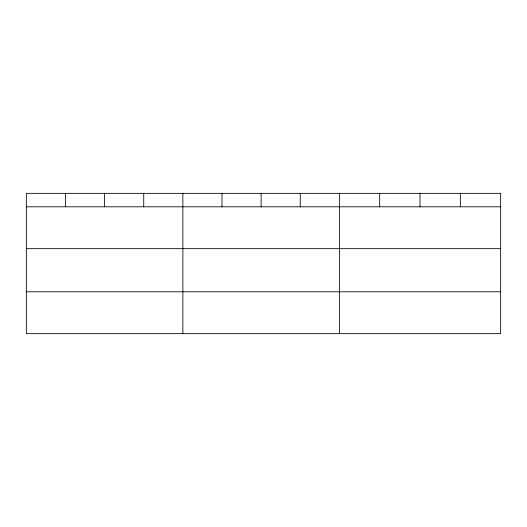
<?xml version="1.0" encoding="UTF-8"?>
<svg xmlns="http://www.w3.org/2000/svg" width="527" height="527" viewBox="0 0 527 527"><rect width="100%" height="100%" fill="white"/><g stroke="black" fill="none" stroke-linecap="round" stroke-linejoin="round"><path stroke-width="0.79" d="M26.35 206.808L500.65 206.808M26.35 248.665L500.65 248.665M26.35 291.793L500.65 291.793M460.334 193.35L460.334 206.808M420.019 193.35L420.019 206.808M379.703 193.35L379.703 206.808M339.388 193.35L339.388 333.65M300.258 193.35L300.258 206.808M261.128 193.35L261.128 206.808M221.999 193.35L221.999 206.808M182.869 193.35L182.869 333.65M143.739 193.35L143.739 206.808M104.609 193.35L104.609 206.808M65.48 193.35L65.48 206.808M500.65 193.35L26.35 193.35L26.35 333.65L500.65 333.65L500.65 193.35"/></g></svg>
